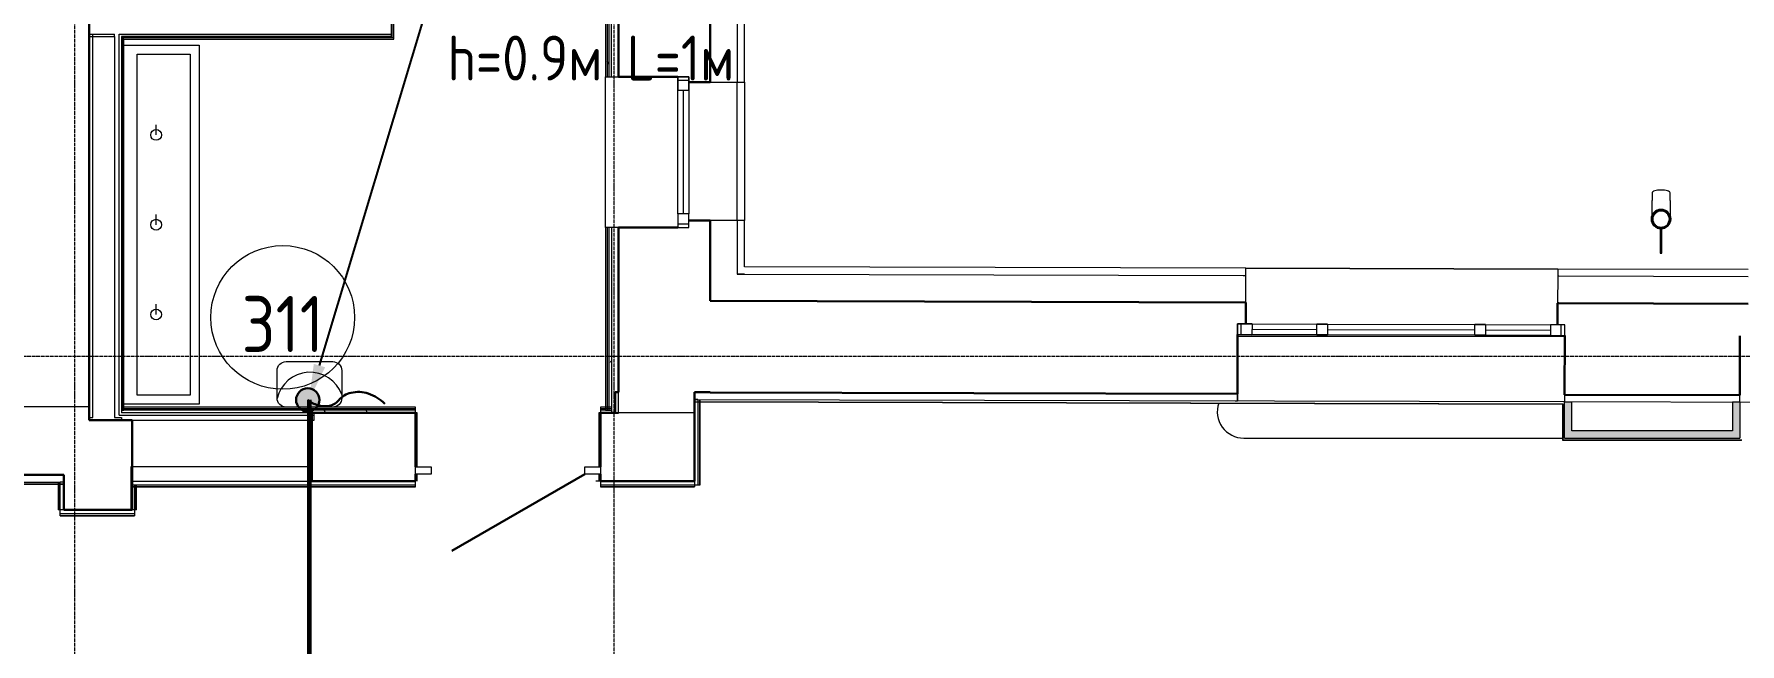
# Model space of a CAD drawing. Header units: millimetres. Extents: x -32 to 417638015, y -35 to 175284279.
# Drawn here: x 417138822 to 417148313, y 175243042 to 175246438 of the extents above; entities that cross this region are included whole.
import ezdxf
from ezdxf import colors
from ezdxf.entities.mleader import LeaderData, LeaderLine
from ezdxf.math import Vec2, Vec3

# ---------------------------------------------------------------- set-up
doc = ezdxf.new("R2010")
doc.units = ezdxf.units.MM
doc.linetypes.add('ADSK_Линия сетки', pattern=[25, 20, -2.5, 0, -2.5])
for name, color, linetype, lineweight in [('_ Окна', 7, 'Continuous', 9), ('_ЭМ_гофра', 5, 'Continuous', 60), ('_ЭМ_ТХобщее_слой', 7, 'Continuous', 30), ('Аннотация', 7, 'Continuous', 18), ('Двери', 7, 'Continuous', 9), ('Обобщенные модели', 7, 'Continuous', 18), ('Окна', 7, 'Continuous', 9), ('Оси', 253, 'Continuous', 9), ('Перекрытие', 7, 'Continuous', 18), ('Сантехника', 7, 'Continuous', 18), ('Стены внутренние', 7, 'Continuous', 18), ('Стены наружные', 7, 'Continuous', 18), ('Стены несущие', 7, 'Continuous', 30), ('Стены отделка', 7, 'Continuous', 30), ('Стены перегородки', 7, 'Continuous', 30), ('Стены штриховка', 7, 'Continuous', 9), ('ТХ', 5, 'Continuous', 0), ('ШТРИХОВКА', 252, 'Continuous', 15), ('ЭОМ_Кабельный вывод', 1, 'Continuous', 35)]:
    doc.layers.add(name, color=color, linetype=linetype, lineweight=lineweight)
doc.layers.add('_ЭМ_Надписи', color=7, linetype='Continuous')
doc.layers.add('ЭОМ_Лотки рабочие', color=5, linetype='Continuous')
doc.layers.add('Линии', color=7, linetype='Continuous', lineweight=9, true_color=0x00a600)
doc.styles.add('GOST Common', font='GOST_Common.ttf', dxfattribs={"width": 0.9, "height": 349.9999999999996})
doc.styles.add('ЭОМ', font='isocpeur.ttf', dxfattribs={"width": 0.85, "height": 250})
pattern_1 = [(0, (507.3426762534655, 158.9018102923892), (406.4, 101.6), [33.528, -271.272, 33.528, -271.272, -1625.6]), (0, (507.3426762534655, 158.9018102923892), (406.4, 101.6), [-609.6, 33.528, -576.072, 33.528, -271.272, -711.2]), (0, (507.3426762534655, 158.9018102923892), (406.4, 101.6), [-1524, 33.528, -169.672, 33.528, -474.472]), (120, (659.7426762534305, 209.7018102923894), (-291.1881810244989, 301.1527240979959), [33.52799999999997, -271.2719999999998, 33.52799999999997, -271.2719999999998, -1625.599999999999]), (120, (659.7426762534305, 209.7018102923894), (-291.1881810244989, 301.1527240979959), [-609.5999999999996, 33.52799999999997, -576.0719999999995, 33.52799999999997, -271.2719999999998, -711.1999999999996]), (120, (659.7426762534305, 209.7018102923894), (-291.1881810244989, 301.1527240979959), [-1523.999999999999, 33.52799999999997, -169.6719999999999, 33.52799999999997, -474.4719999999998]), (240, (710.5426762534189, 412.9018102923892), (-115.2118189755009, -402.7527240979958), [33.528, -271.272, 33.528, -271.272, -1625.6]), (240, (710.5426762534189, 412.9018102923892), (-115.2118189755009, -402.7527240979958), [-609.6, 33.528, -576.072, 33.528, -271.272, -711.2]), (240, (710.5426762534189, 412.9018102923892), (-115.2118189755009, -402.7527240979958), [-1524, 33.528, -169.672, 33.528, -474.472])]

# ---------------------------------------------------------------- blocks, each defined once
blk = doc.blocks.new('ТХ 3 этаж')
at = {"layer": 'ТХ', "color": 8}
blk.add_lwpolyline([(15843.34581826034, 12954.48389877041), (16103.14108250441, 12954.48389877041, -0.414213562373095), (16153.14108250441, 12904.48389877041), (16153.14108250441, 12751.62399281224, -0.414213562373095), (16103.14108250441, 12701.62399284204), (15843.34581826034, 12701.62399284204, -0.414213562373095), (15793.34581826034, 12751.62399284204), (15793.34581826034, 12904.48389877041, -0.414213562373095)], format="xyb", close=True, dxfattribs=at)
blk.add_arc((15976.41031543317, 12707.82000387867), 187.6203580277616, 19.61673463770046, 167.3478130289528, dxfattribs=at)
blk = doc.blocks.new('План 3 этажа')
at = {"layer": 'Обобщенные модели', "lineweight": 9}
h = blk.add_hatch(dxfattribs=at)
h.set_pattern_fill('FP_17', color=8, style=0, pattern_type=2)
h.set_pattern_definition([(45, (507.3426762534655, 158.9018006900806), (-106.0660171779821, 106.0660171779821), [])])
h.paths.add_polyline_path([(16482.34267625344, 13817.0328006901), (16504.03686320931, 13821.98435729496), (16521.43425037684, 13835.85831059714), (16531.08907186253, 13855.90675399226), (16531.08907186253, 13878.15884738791), (16521.43425037684, 13898.20729078302), (16504.03686320931, 13912.0812440852), (16479.73221186374, 13916.43697922801), (16459.66257691589, 13911.29500519705), (16443.25110213003, 13898.20729078302), (16433.59628064435, 13878.1588473879), (16434.71874830457, 13853.57592587885), (16443.25110213003, 13835.85831059713), (16460.64848929756, 13821.98435729496), (16479.73221186374, 13817.62862215215)])
at = {"layer": 'Стены внутренние', "lineweight": 9}
h = blk.add_hatch(dxfattribs=at)
h.set_pattern_fill('FP_5', color=8, style=0, pattern_type=2)
h.set_pattern_definition(pattern_1)
h.paths.add_polyline_path([(10627.34267625347, 12802.16617119079), (10642.34267625347, 12802.16617119079), (10642.34267625347, 13818.90181029236), (10627.34267625347, 13818.90181029236), (10627.34267625347, 12812.63336009844)])
h.paths.add_polyline_path([(10642.34267625347, 14659.90181029236), (10642.34267625347, 19550.90620049272), (10627.34267625347, 19550.90620049272), (10627.34267625347, 14659.90181029236)])
at = {"layer": 'Стены внутренние'}
for points in [[(15945.45477125898, 12687.13994511951), (15985.34471494262, 12687.13994511951), (15985.34471494262, 12846.79786424062), (15945.34471494262, 12846.79786424062), (15945.34471494262, 12687.13994511951)], [(16920.33169429225, 12647.13994511955), (16920.14081854193, 12846.03599361334), (16880.33169429214, 12846.03599361334), (16880.33169429214, 12647.13994511955), (16911.97307698865, 12647.13994511955)], [(16880.33169429214, 12647.13994511955), (16880.33169429214, 12687.13994511951), (15945.34471494262, 12687.13994511951), (15946.02283774671, 12647.13994511955), (16606.02245856746, 12647.13994511955)]]:
    blk.add_hatch(color=8, dxfattribs=at).paths.add_polyline_path(points)
at = {"layer": 'Стены внутренние', "lineweight": 9}
h = blk.add_hatch(dxfattribs=at)
h.set_pattern_fill('FP_5', color=8, style=0, pattern_type=2)
h.set_pattern_definition(pattern_1)
h.paths.add_polyline_path([(8975.920865543478, 12787.1661711908), (9552.342676253465, 12787.1661711908), (9552.342676253465, 12802.1661711908), (7917.342676253465, 12802.1661711908), (7917.342676253465, 12787.1661711908), (8523.44666953088, 12787.1661711908)])
h.paths.add_polyline_path([(10642.34267625347, 12787.1661711908), (10642.34267625347, 12802.16617119079), (10582.34267625347, 12802.16617119079), (10582.34267625347, 12787.1661711908), (10636.36017520807, 12787.1661711908)])
at = {"layer": '_ Окна', "color": 8, "lineweight": 18}
for p, q in [((11012.3426762535, 14583.90181029235), (11012.3426762535, 14659.90181029234)), ((11012.3426762535, 14659.90181029234), (11072.3426762535, 14659.90181029234)), ((11072.3426762535, 14659.90181029234), (11072.3426762535, 14583.90181029235)), ((11072.3426762535, 14583.90181029235), (11012.3426762535, 14583.90181029235)), ((11072.3426762535, 13895.90181029235), (11012.3426762535, 13895.90181029235)), ((11012.3426762535, 13895.90181029235), (11012.3426762535, 13819.90181029235)), ((11072.3426762535, 13819.90181029235), (11072.3426762535, 13895.90181029235)), ((11012.3426762535, 13819.90181029235), (11072.3426762535, 13819.90181029235)), ((14126.43514297836, 13223.39284138588), (14126.59309943899, 13283.39263346683)), ((14206.43486575295, 13223.18223277171), (14126.43514297836, 13223.39284138588)), ((14126.59309943899, 13283.39263346683), (14206.59282221358, 13283.18202485265)), ((14206.59282221358, 13283.18202485265), (14206.43486575295, 13223.18223277171)), ((14566.43361823862, 13222.23449400794), (14566.59157469925, 13282.23428608888)), ((14626.43341031956, 13222.07653754731), (14566.43361823862, 13222.23449400794)), ((14566.59157469925, 13282.23428608888), (14626.59136678019, 13282.07632962825)), ((14626.59136678019, 13282.07632962825), (14626.43341031956, 13222.07653754731)), ((15446.43056875913, 13219.91779925205), (15446.58852521976, 13279.91759133299)), ((15506.43036084008, 13219.75984279142), (15446.43056875913, 13219.91779925205)), ((15446.58852521976, 13279.91759133299), (15506.58831730071, 13279.75963487237)), ((15506.58831730071, 13279.75963487237), (15506.43036084008, 13219.75984279142)), ((15866.58706978637, 13278.81189610859), (15866.42911332574, 13218.81210402765)), ((15866.42911332574, 13218.81210402765), (15946.42883610034, 13218.60149541348)), ((15946.58679256097, 13278.60128749442), (15866.58706978637, 13278.81189610859)), ((15946.42883610034, 13218.60149541348), (15946.58679256097, 13278.60128749442))]:
    blk.add_line(p, q, dxfattribs=at)
at = {"layer": '_ Окна', "color": 8}
for p, q in [((11012.3426762535, 14639.90181029235), (11072.3426762535, 14639.90181029235)), ((11042.34267625349, 14583.90181029235), (11042.34267625349, 13895.90181029235)), ((11012.3426762535, 13839.90181029235), (11072.3426762535, 13839.90181029235)), ((14146.43507367201, 13223.34018923234), (14146.59303013264, 13283.33998131328)), ((14206.51384398327, 13253.18212881217), (14566.51259646893, 13252.23439004839)), ((14626.51238854988, 13252.07643358776), (15446.50954698945, 13249.9176952925)), ((15506.50933907039, 13249.75973883187), (15866.50809155606, 13248.8120000681)), ((15926.42890540669, 13218.65414756702), (15926.58686186732, 13278.65393964796))]:
    blk.add_line(p, q, dxfattribs=at)
at = {"layer": 'Двери', "color": 8}
for p, q in [((9552.342676253455, 12487.16617119077), (9639.342676253455, 12487.16617119077)), ((9552.342676253455, 12447.16617119078), (9552.342676253455, 12487.16617119077)), ((9639.342676253455, 12447.16617119078), (9552.342676253455, 12447.16617119078)), ((9639.342676253455, 12487.16617119077), (9639.342676253455, 12447.16617119078)), ((10495.34267625346, 12487.16617119077), (10582.34267625346, 12487.16617119077)), ((10495.34267625346, 12447.16617119077), (10495.34267625346, 12487.16617119077)), ((10582.34267625345, 12447.16617119077), (10495.34267625346, 12447.16617119077)), ((10582.34267625346, 12487.16617119077), (10582.34267625345, 12447.16617119077))]:
    blk.add_line(p, q, dxfattribs=at)
at = {"layer": 'Двери', "color": 8, "lineweight": 30}
blk.add_line((10495.34267625346, 12447.16617119077), (9754.024930613976, 12019.16617119077), dxfattribs=at)
at = {"layer": 'Линии', "color": 8}
blk.add_circle((8813.88389103413, 13319.37584544573), 400, dxfattribs=at)
at = {"layer": 'Обобщенные модели', "color": 8}
for p, q in [((16432.34267625347, 14013.18438850492), (16432.34267625347, 13970.68025153385)), ((16532.34267625347, 13970.68025153385), (16532.34267625347, 14013.18438850492)), ((16477.34267625348, 13816.17401806202), (16477.34267625347, 13677.03280069006)), ((16487.34267625347, 13677.03280069006), (16487.34267625347, 13816.17401806202)), ((16477.34267625346, 13677.03280069005), (16487.34267625346, 13677.03280069005))]:
    blk.add_line(p, q, dxfattribs=at)
at = {"layer": 'Обобщенные модели', "color": 8, "flags": 128}
for points in [[(16432.34267625347, 13880.04967025478), (16432.34267625347, 13881.3200512071), (16432.34267625347, 13883.9835622732), (16432.34267625347, 13886.85992373845), (16432.34267625347, 13889.94453403808), (16432.34267625347, 13893.23245845364), (16432.34267625347, 13896.71843700745), (16432.34267625347, 13900.39689287746), (16432.34267625347, 13904.26194131897), (16432.34267625347, 13908.30739907896), (16432.34267625347, 13912.52679428803), (16432.34267625347, 13916.9133768139), (16432.34267625348, 13921.46012906031), (16432.34267625348, 13926.15977719358), (16432.34267625348, 13931.00480277923), (16432.34267625348, 13935.98745480987), (16432.34267625347, 13941.09976210518), (16432.34267625347, 13946.33354606404), (16432.34267625347, 13951.68043374859), (16432.34267625347, 13957.13187127915), (16432.34267625347, 13962.6791375186), (16432.34267625347, 13968.31335802428), (16432.34267625347, 13970.68025153385)], [(16532.34267625347, 13970.68025153385), (16532.34267625347, 13965.0125111001), (16532.34267625347, 13959.4279920326), (16532.34267625347, 13953.9356283706), (16532.34267625347, 13948.5442067243), (16532.34267625347, 13943.26235221823), (16532.34267625347, 13938.09851469284), (16532.34267625347, 13933.06095518665), (16532.34267625347, 13928.1577327202), (16532.34267625347, 13923.39669140352), (16532.34267625347, 13918.78544788706), (16532.34267625347, 13914.33137917675), (16532.34267625347, 13910.04161083241), (16532.34267625347, 13905.92300556827), (16532.34267625347, 13901.98215227416), (16532.34267625347, 13898.2253554747), (16532.34267625347, 13894.65862524333), (16532.34267625347, 13891.28766758759), (16532.34267625347, 13888.11787532061), (16532.34267625347, 13885.15431943383), (16532.34267625347, 13882.40174098449), (16532.34267625347, 13880.04967025479)]]:
    blk.add_lwpolyline(points, dxfattribs=at)
at = {"layer": 'Обобщенные модели', "color": 8}
for radius, start, end in [(52.00000000000004, 90, 270), (52.00000000000001, 270, 90)]:
    blk.add_arc((16482.34267625346, 13867.03280069005), radius, start, end, dxfattribs=at)
at = {"layer": 'Обобщенные модели', "color": 8, "lineweight": 40}
for radius, start, end in [(49.99999999999996, 90, 270), (49.99999999999998, 270, 90)]:
    blk.add_arc((16482.34267625342, 13867.03280069007), radius, start, end, dxfattribs=at)
at = {"layer": 'Обобщенные модели', "color": 8}
for major_axis, ratio, start_param, end_param in [((-50.00000000000001, 1.362883799528872e-13), 0.3090169943749481, 4.712388980384695, 6.283185307179597), ((-49.99999999999999, 5.857276822912619e-14), 0.3090169943749482, 3.141592653589792, 4.712388980384689)]:
    blk.add_ellipse((16482.34267625346, 14013.18438850491), major_axis=major_axis, ratio=ratio, start_param=start_param, end_param=end_param, dxfattribs=at)
at = {"layer": 'Окна', "color": 8}
for p, q in [((11072.3426762535, 14659.90181029234), (11012.3426762535, 14659.90181029234)), ((11012.3426762535, 14659.90181029234), (11012.3426762535, 14583.90181029235)), ((11072.3426762535, 14583.90181029235), (11072.3426762535, 14659.90181029234)), ((11012.34267625343, 13895.90181029235), (11012.34267625343, 14583.90181029235)), ((11072.34267625349, 14583.90181029235), (11072.34267625349, 13895.90181029235)), ((11012.3426762535, 13895.90181029235), (11012.3426762535, 13819.90181029235)), ((11072.3426762535, 13819.90181029235), (11072.3426762535, 13895.90181029235)), ((11012.3426762535, 13819.90181029235), (11072.3426762535, 13819.90181029235)), ((14126.59309943899, 13283.39263346683), (14126.43514297836, 13223.39284138588)), ((14126.43514297836, 13223.39284138588), (14206.43486575295, 13223.18223277171)), ((14206.59282221358, 13283.18202485265), (14126.59309943899, 13283.39263346683)), ((14566.43361823862, 13222.23449400785), (14206.43486575295, 13223.18223277162)), ((14206.59282221358, 13283.18202485265), (14566.59157469925, 13282.23428608888)), ((14566.43361823862, 13222.23449400794), (14626.43341031956, 13222.07653754731)), ((14626.59136678019, 13282.07632962825), (14566.59157469925, 13282.23428608888)), ((15446.43056875913, 13219.91779925195), (14626.43341031956, 13222.07653754722)), ((14626.59136678019, 13282.07632962825), (15446.58852521976, 13279.91759133299)), ((15446.43056875913, 13219.91779925205), (15506.43036084008, 13219.75984279142)), ((15506.58831730071, 13279.75963487237), (15446.58852521976, 13279.91759133299)), ((15866.42911332574, 13218.81210402755), (15506.43036084008, 13219.75984279133)), ((15506.58831730071, 13279.75963487236), (15866.58706978637, 13278.81189610858)), ((15866.42911332574, 13218.81210402765), (15946.42883610034, 13218.60149541348)), ((15946.58679256097, 13278.60128749442), (15866.58706978637, 13278.81189610859)), ((15946.42883610034, 13218.60149541348), (15946.58679256097, 13278.60128749442))]:
    blk.add_line(p, q, dxfattribs=at)
at = {"layer": 'Оси', "color": 8, "linetype": 'ADSK_Линия сетки'}
for p, q in [((7656.908029291895, -3523.687778418617), (7656.908029291953, 21256.87599485742)), ((10656.9080292919, -3523.687778418622), (10656.90802929195, 21256.87599485743)), ((-10051.77423916385, 13103.90181029199), (56512.195554265, 13103.90181029178))]:
    blk.add_line(p, q, dxfattribs=at)
at = {"layer": 'Перекрытие', "color": 8}
for p, q in [((15946.02283774671, 13213.42977090515), (14126.40891403169, 13213.42977090515)), ((15946.02283774671, 13064.38294224384), (15946.02283774671, 13213.42977090515)), ((14126.02283774671, 13066.77861945324), (14126.02283774671, 12853.42963228968)), ((11192.34267625347, 12901.17810297166), (11103.959105641, 12901.40371424532)), ((14126.02283774671, 12853.42963228968), (14111.97307698918, 12853.42963228968)), ((15946.02283774671, 12846.79786424061), (15946.02283774671, 12848.60128207742)), ((9562.342676253465, 12787.16617119078), (9552.342676253465, 12787.16617119078)), ((9562.342676253465, 12487.16617119078), (9562.342676253465, 12787.16617119078)), ((10572.34267625347, 12787.16617119078), (10572.34267625347, 12487.16617119077)), ((10582.34267625347, 12787.16617119078), (10572.34267625347, 12787.16617119078)), ((14161.08603939967, 12647.1399451195), (15933.34471494262, 12647.13994511949)), ((9562.342676253465, 12407.16617119079), (9562.342676253465, 12447.16617119078)), ((10572.34267625347, 12447.16617119078), (10572.34267625347, 12407.16617119078)), ((10582.34267625347, 12407.16617119078), (10555.76295019785, 12407.16617119078))]:
    blk.add_line(p, q, dxfattribs=at)
blk.add_arc((14161.08603939967, 12794.83035049421), 147.6904053747156, 161.3900947416862, 270, dxfattribs=at)
at = {"layer": 'Сантехника', "color": 8}
for p, q in [((7929.342676253475, 14835.58671940401), (8349.342676253475, 14835.58671940401)), ((8349.342676253475, 14835.58671940401), (8349.342676253455, 12835.58671940401)), ((8004.342676253472, 14785.58671940401), (8299.342676253473, 14785.58671940401)), ((8004.342676253453, 12885.58671940401), (8004.342676253472, 14785.58671940401)), ((8299.342676253473, 14785.58671940401), (8299.342676253455, 12885.58671940401)), ((8109.34267625347, 14335.58671940401), (8109.342676253471, 14392.58671940401)), ((8109.342676253464, 13835.58671940401), (8109.342676253465, 13892.58671940401)), ((8109.342676253457, 13335.58671940401), (8109.342676253458, 13392.58671940401)), ((8349.342676253455, 12835.58671940401), (7929.342676253455, 12835.58671940401)), ((8299.342676253455, 12885.58671940401), (8004.342676253453, 12885.58671940401))]:
    blk.add_line(p, q, dxfattribs=at)
for centre, radius in [((8109.342676253472, 14335.58671940401), 30.00000000000001), ((8109.342676253465, 13835.58671940401), 30.00000000000002), ((8109.342676253459, 13335.58671940401), 30.00000000000009)]:
    blk.add_circle(centre, radius, dxfattribs=at)
at = {"layer": 'Стены внутренние', "color": 8}
blk.add_line((10609.34267625347, 13819.90181029234), (10609.34267625347, 14659.90181029234), dxfattribs=at)
at = {"layer": 'Стены наружные', "color": 8}
for p, q in [((11342.34267625347, 13859.90181029234), (11342.34267625347, 14629.90181029234)), ((11382.34267625347, 14629.90181029234), (11382.34267625347, 13859.90181029234)), ((14172.40905187966, 13593.27309187186), (15907.40303955361, 13588.70551755196)), ((14172.44742390735, 13594.27285570516), (14172.4447912997, 13593.27285917048)), ((15907.40303918859, 13588.70537893974), (14172.4447912997, 13593.27285917048)), ((14172.44742390735, 13594.27285570516), (15907.4056717963, 13589.70537547442)), ((15907.4056717963, 13589.70537547442), (15907.40303918859, 13588.70537893974))]:
    blk.add_line(p, q, dxfattribs=at)
at = {"layer": 'Стены несущие', "color": 8}
for p, q in [((11192.34267625347, 20771.42675335545), (11192.34267625347, 14629.90181029234)), ((7737.342676253465, 12747.16617119079), (7737.342676253465, 20181.42675335547)), ((10682.34267625347, 14659.90181029234), (10682.34267625347, 20181.42675335546)), ((10682.34267625347, 14659.90181029234), (11012.34267625347, 14659.90181029234)), ((11072.34267625347, 14629.90181029234), (11192.34267625347, 14629.90181029234)), ((11192.34267625347, 13859.90181029235), (11072.34267625347, 13859.90181029235)), ((11192.34267625347, 13411.11780626499), (11192.34267625347, 13859.90181029235)), ((10682.34267625347, 12902.4586735149), (10682.34267625347, 13819.90181029234)), ((11012.34267625347, 13819.90181029234), (10682.34267625347, 13819.90181029234)), ((14171.90885642101, 13403.27375028228), (11192.34267625347, 13411.1178062649)), ((14171.59294349974, 13283.27416612137), (14171.90885642101, 13403.27375028228)), ((15906.90284409496, 13398.70617596238), (15906.58693117369, 13278.70659180147)), ((15912.90282330307, 13398.69038031632), (15906.90284409496, 13398.70617596238)), ((15912.90282330365, 13398.69038031625), (16966.8959346186, 13395.91562034429)), ((14125.56638244505, 12893.39398493973), (14126.43514297839, 13223.39284138591)), ((15946.42883610044, 13218.60149541345), (15945.56007556739, 12888.60263896727)), ((16920.55346064182, 12886.0358550018), (16921.42222117528, 13216.03471144798)), ((10663.959105641, 12902.4586735149), (10663.959105641, 12787.16617119078)), ((10682.34267625347, 12902.4586735149), (10663.959105641, 12902.4586735149)), ((11103.959105641, 12902.4586735149), (11192.34267625347, 12902.4586735149)), ((11103.959105641, 12407.16617119078), (11103.959105641, 12902.4586735149)), ((11192.34267625347, 12902.4586735149), (11192.34267625347, 12901.11603894689)), ((11192.34267625347, 12901.11603894689), (14125.56638244505, 12893.39398493973)), ((14125.56638244539, 12893.39398493855), (11192.34267625347, 12901.1160389457)), ((15945.56007556739, 12888.60263896727), (16920.55346064182, 12886.0358550018)), ((16920.55346064211, 12886.03585500063), (15945.56007556739, 12888.60263896609)), ((7975.836308915634, 12747.16617119079), (7737.342676253465, 12747.16617119079)), ((7975.836308915634, 12247.1661711908), (7975.836308915634, 12747.16617119079)), ((8975.920865543478, 12787.16617119079), (9552.342676253465, 12787.16617119079)), ((8975.920865543478, 12787.16617119079), (8975.920865543478, 12407.16617119079)), ((9552.342676253465, 12487.16617119078), (9552.342676253465, 12787.16617119079)), ((10582.34267625347, 12787.16617119078), (10582.34267625347, 12487.16617119077)), ((10663.959105641, 12787.16617119078), (10582.34267625347, 12787.16617119078)), ((6846.908029291953, 12442.68461963171), (7595.836308915634, 12442.68461963171)), ((7595.836308915634, 12442.68461963171), (7595.836308915634, 12247.1661711908)), ((9552.342676253465, 12407.16617119079), (9552.342676253465, 12447.16617119078)), ((10582.34267625347, 12447.16617119078), (10582.34267625347, 12407.16617119078)), ((9552.342676253465, 12407.16617119079), (8975.920865543478, 12407.16617119079)), ((11103.959105641, 12407.16617119078), (10582.34267625347, 12407.16617119078)), ((7595.836308915634, 12247.1661711908), (7975.836308915634, 12247.1661711908))]:
    blk.add_line(p, q, dxfattribs=at)
at = {"layer": 'Стены отделка', "color": 8, "lineweight": 9}
for p, q in [((11342.34267625347, 20921.42675335546), (11342.34267625347, 14629.90181029234)), ((11382.34267625347, 14629.90181029234), (11382.34267625347, 20941.42675335546)), ((10609.34267625347, 19483.43539787788), (10609.34267625347, 14659.90181029234)), ((9417.342676253465, 15124.27212763481), (9417.342676253465, 14884.28726761723)), ((9432.342676253465, 14869.28726761723), (9432.342676253465, 15139.27212763481)), ((7757.342676253465, 14894.00726761723), (7737.342676253465, 14894.00726761723)), ((7737.342676253465, 14884.00726761723), (7877.342676253465, 14884.00726761723)), ((7757.342676253465, 12762.1661711908), (7757.342676253465, 14894.00726761723)), ((7877.342676253465, 14884.00726761723), (7877.342676253465, 12762.1661711908)), ((9423.342676253465, 14884.00726761723), (7917.342676253465, 14884.00726761723)), ((7917.342676253465, 14884.00726761723), (7917.342676253465, 12787.16617119079)), ((7929.342676253465, 14869.00726761723), (9432.342676253465, 14869.00726761723)), ((7929.342676253465, 12802.16617119079), (7929.342676253465, 14869.00726761723)), ((10609.34267625347, 14659.90181029234), (10682.34267625347, 14659.90181029234)), ((11192.34267625347, 14629.90181029234), (11382.34267625347, 14629.90181029234)), ((11382.34267625347, 13859.90181029234), (11192.34267625347, 13859.90181029234)), ((11342.34267625347, 13859.90181029234), (11342.34267625347, 13560.72343354434)), ((11382.34267625347, 13600.61826748553), (11382.34267625347, 13859.90181029234)), ((10609.34267625347, 13819.90181029234), (10609.34267625347, 12802.16617119078)), ((10682.34267625347, 13819.90181029234), (10609.34267625347, 13819.90181029234)), ((10642.34267625347, 13819.90181029234), (10642.34267625347, 13818.90181029234)), ((14172.40905187972, 13593.27309187186), (11382.34267625347, 13600.61826748553)), ((14171.90885642101, 13403.27375028228), (14172.40905187972, 13593.27309187186)), ((15907.40303955314, 13588.70551755196), (15907.29773524642, 13548.70565616466)), ((16967.3961300762, 13585.91496193393), (15907.40303955361, 13588.70551755196)), ((11192.34267625347, 13561.11832606434), (11192.73756740504, 13561.11728646727)), ((11192.73756740504, 13561.11728646726), (11192.34267625347, 13411.1178062649)), ((11342.34267625347, 13560.72343354434), (11382.34267625347, 13560.72343354434)), ((11382.34267625347, 13560.61812887234), (11342.34267625347, 13560.72343354434)), ((14158.30379608745, 13553.31008699204), (14172.30374757299, 13553.27323048456)), ((15907.29773524619, 13548.70565616467), (15906.90284409508, 13398.70617596231)), ((15913.29771445465, 13548.68986051861), (15907.29773524619, 13548.70565616467)), ((14171.90885642101, 13403.27375028228), (14171.90885642107, 13403.2737502822)), ((9552.342676253465, 12820.16617119079), (7917.342676253465, 12820.16617119079)), ((9552.342676253465, 12787.16617119079), (9552.342676253465, 12820.16617119079)), ((10642.34267625347, 12820.16617119078), (10582.34267625347, 12820.16617119078)), ((10582.34267625347, 12820.16617119078), (10582.34267625347, 12787.16617119078)), ((10682.34267625347, 12786.31661189314), (10682.34267625347, 12902.4586735149)), ((11103.99578600813, 12901.34862245319), (11103.89048170106, 12861.3487610659)), ((15945.34471494262, 12848.60306731491), (11103.89048170106, 12861.3487610659)), ((11123.959105641, 12861.45488208089), (11103.959105641, 12861.45488208089)), ((11103.959105641, 12849.3485388214), (15933.34471494262, 12836.63461713255)), ((11192.34267625347, 12901.1160389457), (11103.99578600813, 12901.34862245319)), ((11123.959105641, 12861.45488208089), (11123.959105641, 12387.16617119078)), ((11135.959105641, 12387.16617119078), (11135.959105641, 12861.26433666776)), ((14125.4610781378, 12853.39412355125), (14125.56638244539, 12893.39398493855)), ((15933.34471494262, 12836.63461713255), (15933.34471494262, 12637.13994511949)), ((15945.34471494262, 12647.13994511949), (15945.34471494262, 12848.60306731491)), ((15985.34471494262, 12846.79786424061), (15945.34471494262, 12846.79786424061)), ((15945.56007556739, 12888.60263896609), (15945.45477125898, 12848.6027775788)), ((22571.42857382441, 12831.15912762963), (15945.45477125898, 12848.6027775788)), ((15985.34471494262, 12687.13994511949), (15985.34471494262, 12846.79786424061)), ((16880.33169429214, 12846.79786424061), (16880.33169429214, 12687.13994511948)), ((16920.33169429214, 12846.79786424061), (16880.33169429214, 12846.79786424061)), ((16920.33169429214, 12846.79786424061), (16920.33169429214, 12647.13994511948)), ((16920.44815633533, 12846.03599361333), (16920.55346064211, 12886.03585500063)), ((7737.342676253465, 12762.1661711908), (7757.342676253465, 12762.1661711908)), ((7877.342676253465, 12762.1661711908), (7917.342676253465, 12762.1661711908)), ((7917.342676253465, 12802.16617119079), (7929.342676253465, 12802.16617119079)), ((8975.920865543478, 12787.16617119079), (7917.342676253465, 12787.16617119079)), ((7917.342676253465, 12762.1661711908), (7917.342676253465, 12747.16617119079)), ((7975.836308915634, 12747.16617119079), (8988.420865543478, 12747.16617119079)), ((8988.420865543478, 12747.16617119079), (8988.420865543478, 12787.16617119079)), ((10609.34267625347, 12802.16617119078), (10642.34267625347, 12802.16617119078)), ((10642.34267625347, 12802.16617119078), (10642.34267625347, 12786.31661189314)), ((10642.34267625347, 12786.31661189314), (10682.34267625347, 12786.31661189314)), ((15935.34471494262, 12635.13994511949), (16930.33169429214, 12635.13994511948)), ((15945.34471494262, 12647.13994511949), (16920.33169429214, 12647.13994511948)), ((16880.33169429214, 12687.13994511948), (15985.34471494262, 12687.13994511949)), ((6348.567300018098, 12390.68461963171), (7595.836308915634, 12390.68461963171)), ((7563.836308915634, 12402.68461963171), (7563.836308915634, 12247.1661711908)), ((7595.836308915634, 12402.68461963171), (7575.836308915634, 12402.68461963171)), ((7575.836308915634, 12215.1661711908), (7575.836308915634, 12402.68461963171)), ((7968.420865543478, 12407.16617119079), (7968.420865543419, 12247.1661711908)), ((7968.420865543478, 12387.16617119079), (7975.836308915634, 12387.16617119079)), ((7975.836308915634, 12375.16617119079), (9552.342676253465, 12375.16617119079)), ((7988.420865543419, 12387.16617119079), (7988.420865543419, 12215.16617119079)), ((8000.420865543419, 12247.1661711908), (8000.420865543419, 12387.16617119079)), ((9552.342676253465, 12375.16617119079), (9552.342676253465, 12407.16617119079)), ((10582.34267625347, 12407.16617119078), (10582.34267625347, 12375.16617119078)), ((10582.34267625347, 12375.16617119078), (11103.959105641, 12375.16617119078)), ((11103.959105641, 12407.16617119078), (11103.959105641, 12375.16617119078)), ((11103.959105641, 12387.16617119078), (11135.959105641, 12387.16617119078)), ((8000.420865543419, 12247.1661711908), (7563.836308915634, 12247.1661711908)), ((7575.836308915634, 12227.1661711908), (7988.420865543419, 12227.1661711908)), ((7575.836308915634, 12215.1661711908), (7988.420865543419, 12215.16617119079))]:
    blk.add_line(p, q, dxfattribs=at)
at = {"layer": 'Стены перегородки', "color": 8, "lineweight": 18}
for p, q in [((7968.420865543478, 12487.16617119079), (7968.420865543478, 12407.16617119079)), ((8975.920865543478, 12487.16617119079), (7968.420865543478, 12487.16617119079)), ((7968.420865543478, 12407.16617119079), (8975.920865543478, 12407.16617119079))]:
    blk.add_line(p, q, dxfattribs=at)
at = {"layer": 'Стены штриховка', "color": 8}
for p, q in [((10618.34267625347, 19483.43539787788), (10618.34267625347, 14659.90181029234)), ((10627.34267625347, 19483.43539787788), (10627.34267625347, 14659.90181029234)), ((10642.34267625347, 14659.90181029234), (10642.34267625347, 19483.43539787788)), ((9423.342676253465, 14878.28726761723), (9423.342676253465, 15130.27212763481)), ((7737.342676253465, 14897.00726761723), (7877.342676253465, 14897.00726761723)), ((7877.342676253465, 14884.00726761723), (7877.342676253465, 14897.00726761723)), ((7904.342676253465, 14897.00726761723), (9417.342676253465, 14897.00726761723)), ((7904.342676253465, 12774.16617119079), (7904.342676253465, 14897.00726761723)), ((7917.342676253465, 14878.00726761723), (9432.342676253465, 14878.00726761722)), ((7929.342676253465, 14869.00726761723), (7917.342676253465, 14869.00726761723)), ((7923.342676253465, 12802.16617119079), (7923.342676253465, 14869.00726761723)), ((10618.34267625347, 13819.90181029234), (10618.34267625347, 12802.16617119078)), ((10627.34267625347, 13819.90181029234), (10627.34267625347, 12802.16617119078)), ((10642.34267625347, 13818.90181029234), (10642.34267625347, 12802.16617119078)), ((11382.34267625347, 13560.61812887234), (14158.30379608745, 13553.31008699204)), ((16967.29082576977, 13545.91510054665), (15913.29771445465, 13548.68986051861)), ((7297.342676253465, 12822.68461963171), (7737.342676253465, 12822.68461963171)), ((11103.959105641, 12851.34854575206), (15935.34471494262, 12838.62935882961)), ((11133.959105641, 12387.16617119078), (11133.959105641, 12861.26960190136)), ((15935.34471494262, 12838.62935882961), (15935.34471494262, 12635.13994511949)), ((7904.342676253465, 12774.16617119079), (8988.420865543478, 12774.16617119079)), ((9552.342676253465, 12811.16617119079), (7917.342676253465, 12811.16617119079)), ((9552.342676253465, 12802.16617119079), (7929.342676253465, 12802.16617119079)), ((10642.34267625347, 12811.16617119078), (10582.34267625347, 12811.16617119078)), ((10609.34267625347, 12802.16617119078), (10582.34267625347, 12802.16617119078)), ((11103.959105641, 12787.16617119078), (10663.959105641, 12787.16617119078)), ((15933.34471494262, 12637.13994511949), (16932.33169429214, 12637.13994511948)), ((15933.34471494262, 12637.13994511949), (15933.34471494262, 12635.13994511949)), ((15933.34471494262, 12635.13994511949), (15935.34471494262, 12635.13994511949)), ((6348.567300018098, 12402.68461963171), (7575.836308915634, 12402.68461963171)), ((6348.567300018098, 12392.68461963171), (7595.836308915634, 12392.68461963171)), ((7565.836308915634, 12402.68461963171), (7565.836308915634, 12247.16617119079)), ((7975.836308915634, 12387.16617119079), (9552.342676253465, 12387.16617119079)), ((7975.836308915634, 12377.16617119079), (9552.342676253465, 12377.16617119078)), ((7998.420865543419, 12247.16617119079), (7998.420865543419, 12387.16617119079)), ((10582.34267625347, 12387.16617119078), (11103.959105641, 12387.16617119078)), ((10582.34267625347, 12377.16617119078), (11103.959105641, 12377.16617119078)), ((7575.836308915634, 12217.1661711908), (7988.420865543419, 12217.1661711908))]:
    blk.add_line(p, q, dxfattribs=at)
at = {"layer": 'ЭОМ_Лотки рабочие'}
blk.add_blockref('ТХ 3 этаж', (-7010.895253870607, 118.5421783487909), dxfattribs=at)
at = {"layer": 'Аннотация', "color": 8, "lineweight": 9, "insert": (8813.88389103413, 13282.42772518698), "char_height": 312.5000000000001, "width": 520.2111192702771, "attachment_point": 5, "line_spacing_factor": 1.022765581104984, "style": 'GOST Common'}
blk.add_mtext('311', dxfattribs=at)
blk = doc.blocks.new('_ЭМ_ТХ2_3 этаж_нов')
at = {"layer": 'ТХ', "color": 8}
blk.add_lwpolyline([(14825.54253509804, 12919.12426682719), (15085.33779934212, 12919.12426682719, -0.414213562373095), (15135.33779934212, 12869.12426682719), (15135.33779934212, 12716.26436086901, -0.414213562373095), (15085.33779934212, 12666.26436089881), (14825.54253509804, 12666.26436089881, -0.414213562373095), (14775.54253509804, 12716.26436089881), (14775.54253509804, 12869.12426682719, -0.414213562373095)], format="xyb", close=True, dxfattribs=at)
blk.add_arc((14958.60703227087, 12672.46037193545), 187.6203580277616, 19.61673463653617, 167.3478130293788, dxfattribs=at)
blk = doc.blocks.new('*U745')
at = {"lineweight": -2}
h = blk.add_hatch(color=0, dxfattribs=at)
h.dxf.hatch_style = 1
edge = h.paths.add_edge_path()
edge.add_arc((0, 0), 64.99999999999999, 0, 360)
at = {"color": 0, "lineweight": -2}
blk.add_lwpolyline([(0, 0, -0.08936249028699324), (-56.97456346954949, -29.41709668970263, -0.1054592248489479), (-111.2652997080294, -34.2193553929513, -0.1873399643475958), (-171.9810262243399, -1.654433486256588, 0.1592570552632497), (-240.558377878956, 40.09204580356246, 0.1381598355351745), (-336.7434551163078, 35.89434097772137, 0.1214254163346998), (-429.1684163067308, -22.03386083686538)], format="xyb", dxfattribs=at)
blk.add_circle((0, 0), 64.99999999999999, dxfattribs=at)
at = {"color": 7, "style": 'GOST Common', "width": 0.9}
blk.add_attdef('ОБОРУДОВАНИЕ', (25.45192302420901, 114.7032888709673), '', height=250, dxfattribs=at)

msp = doc.modelspace()

# ---------------------------------------------------------------- linework, layer by layer
at = {"layer": '_ЭМ_гофра', "linetype": 'ByBlock'}
msp.add_lwpolyline([(417140352.238992, 175244400.2868141), (417140352.238992, 175241905.7510279)], dxfattribs=at)

# ---------------------------------------------------------------- block references
at = {"layer": '_ЭМ_ТХобщее_слой', "lineweight": 50}
msp.add_blockref('_ЭМ_ТХ2_3 этаж_нов', (417125398.491967, 175231694.5649611), dxfattribs=at)
at = {"layer": 'ШТРИХОВКА'}
msp.add_blockref('План 3 этажа', (417131391.5839376, 175231540.6631508), dxfattribs=at)
at = {"layer": 'ЭОМ_Кабельный вывод', "lineweight": 30, "xscale": -1}
msp.add_blockref('*U745', (417140344.7251266, 175244400.2868141, 128.5292663053444), dxfattribs=at)

# ---------------------------------------------------------------- leaders
at = {"layer": '_ЭМ_Надписи', "color": 7, "ltscale": 5}
ml = msp.add_multileader_mtext('Standard', dxfattribs=at)
ml.set_content('{\\fGOST Common|b0|i0|c204|p34;\\W0.9;\\C256;2ЩРС-2\\fISOCPEUR|b0|i0|c204|p34;\\W0.85; Гр.10 Эл.суш.\\P\\fGOST Common|b0|i0|c0|p34;\\W0.9;h=\\fGOST Common|b0|i0|c204|p34;0\\fGOST Common|b0|i0|c0|p34;.\\fGOST Common|b0|i0|c204|p34;9м \\fGOST Common|b0|i0|c0|p34;L=1\\fGOST Common|b0|i0|c204|p34;м}', color=1, style='ЭОМ')
ml.set_leader_properties()
ml.build(insert=Vec2(0, 0))
ml.multileader.update_dxf_attribs({"text_left_attachment_type": 6, "text_right_attachment_type": 6, "dogleg_length": 0, "arrow_head_size": 200})
ctx = ml.context
ctx.base_point, ctx.char_height, ctx.arrow_head_size, ctx.landing_gap_size, ctx.plane_origin = Vec3(417141122.0079246, 175246962.7429985), 250, 200, 0, Vec3(417115466.526941, 175260179.2160367)
ctx.left_attachment, ctx.right_attachment = 6, 6
notes = []
notes.append((ctx, [(0, (1, 1, 0), (417141122.0079246, 175246962.7429985), (1, 0), 0, [(0, [(417140352.238992, 175244400.2868141)], 0, [])])]))
ctx.mtext.insert, ctx.mtext.width, ctx.mtext.defined_height, ctx.mtext.flow_direction = Vec3(417141122.0079246, 175247262.7429985), 2073.809115969734, 545.6159617257083, 5
for ctx, leaders in notes:
    for number, flags, end, landing, length, lines in leaders:
        leader = LeaderData()
        leader.index, (leader.has_last_leader_line, leader.has_dogleg_vector, leader.attachment_direction) = number, flags
        leader.last_leader_point, leader.dogleg_vector, leader.dogleg_length = Vec3(end), Vec3(landing), length
        for number, points, colour, breaks in lines:
            line = LeaderLine()
            line.index, line.vertices, line.color, line.breaks = number, Vec3.list(points), colors.encode_raw_color(colour), breaks
            leader.lines.append(line)
        ctx.leaders.append(leader)

doc.saveas('drawing.dxf')
